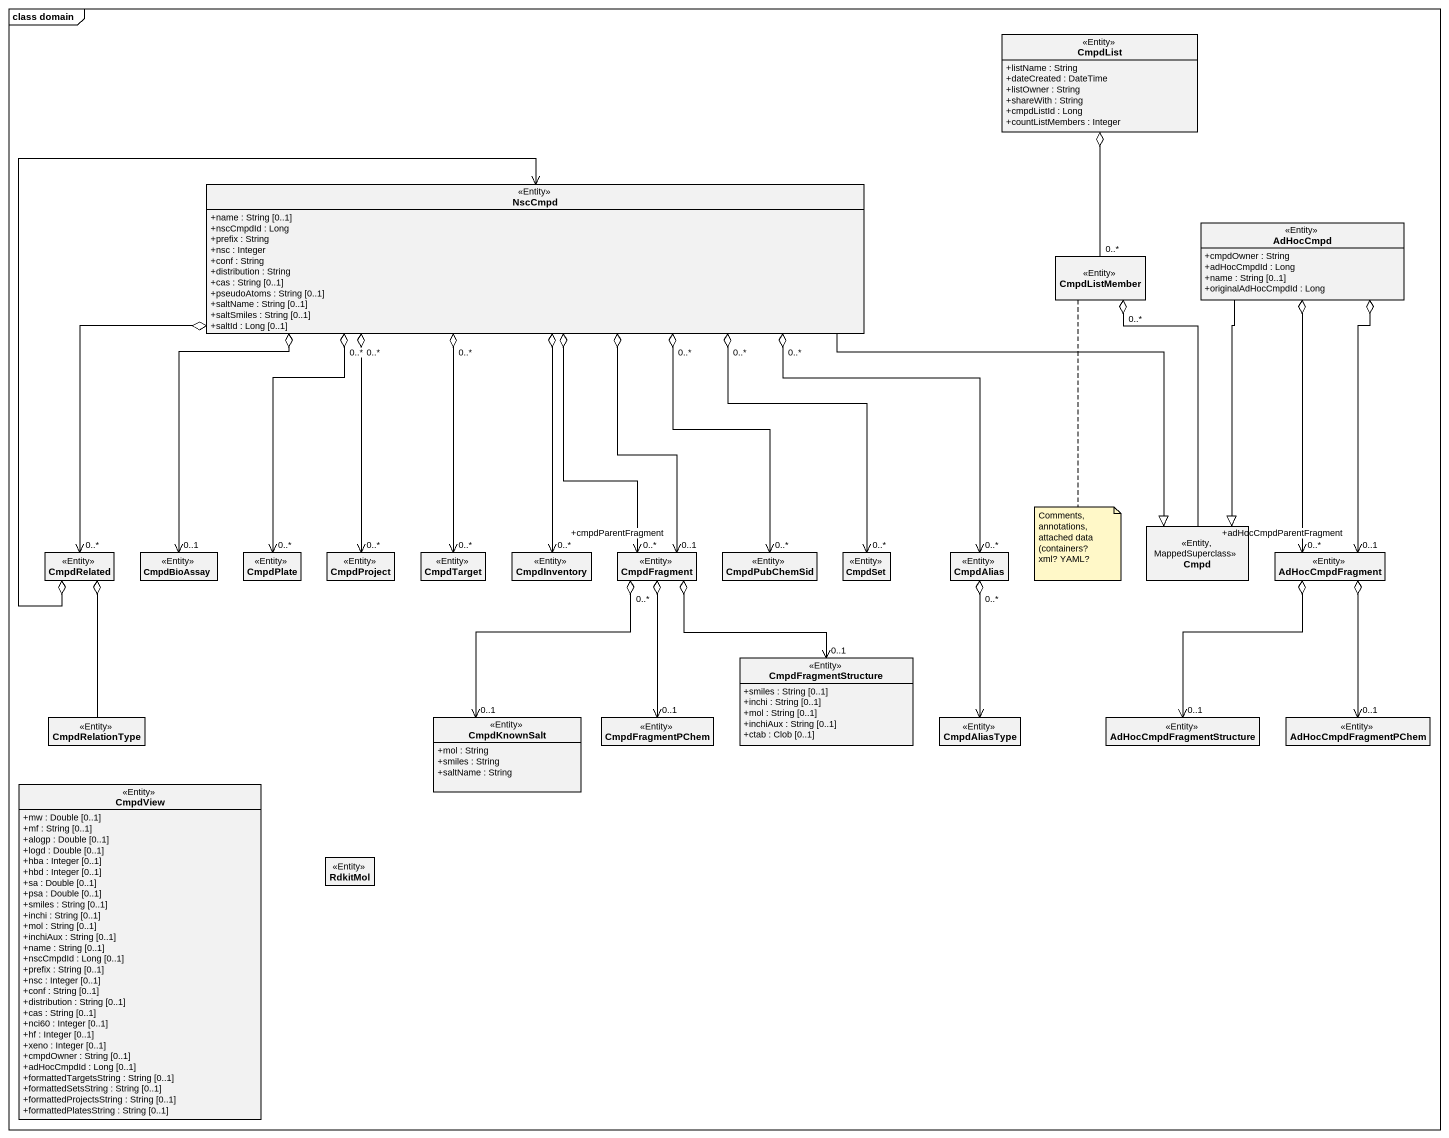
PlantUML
@startuml
mainframe class domain
hide circle
hide empty members
skinparam classAttributeIconSize 0
class CmpdList <<Entity>> {
  +listName : String
  +dateCreated : DateTime
  +listOwner : String
  +shareWith : String
  +cmpdListId : Long
  +countListMembers : Integer
}
class NscCmpd <<Entity>> {
  +name : String [0..1]
  +nscCmpdId : Long
  +prefix : String
  +nsc : Integer
  +conf : String
  +distribution : String
  +cas : String [0..1]
  +pseudoAtoms : String [0..1]
  +saltName : String [0..1]
  +saltSmiles : String [0..1]
  +saltId : Long [0..1]
}
class AdHocCmpd <<Entity>> {
  +cmpdOwner : String
  +adHocCmpdId : Long
  +name : String [0..1]
  +originalAdHocCmpdId : Long
}
class CmpdListMember <<Entity>>
class CmpdRelated <<Entity>>
class CmpdBioAssay <<Entity>>
class CmpdPlate <<Entity>>
class CmpdProject <<Entity>>
class CmpdTarget <<Entity>>
class CmpdInventory <<Entity>>
class CmpdFragment <<Entity>>
class CmpdPubChemSid <<Entity>>
class CmpdSet <<Entity>>
class CmpdAlias <<Entity>>
class Cmpd <<Entity, MappedSuperclass>>
class AdHocCmpdFragment <<Entity>>
class CmpdFragmentStructure <<Entity>> {
  +smiles : String [0..1]
  +inchi : String [0..1]
  +mol : String [0..1]
  +inchiAux : String [0..1]
  +ctab : Clob [0..1]
}
class CmpdRelationType <<Entity>>
class CmpdKnownSalt <<Entity>> {
  +mol : String
  +smiles : String
  +saltName : String
}
class CmpdFragmentPChem <<Entity>>
class CmpdAliasType <<Entity>>
class AdHocCmpdFragmentStructure <<Entity>>
class AdHocCmpdFragmentPChem <<Entity>>
class CmpdView <<Entity>> {
  +mw : Double [0..1]
  +mf : String [0..1]
  +alogp : Double [0..1]
  +logd : Double [0..1]
  +hba : Integer [0..1]
  +hbd : Integer [0..1]
  +sa : Double [0..1]
  +psa : Double [0..1]
  +smiles : String [0..1]
  +inchi : String [0..1]
  +mol : String [0..1]
  +inchiAux : String [0..1]
  +name : String [0..1]
  +nscCmpdId : Long [0..1]
  +prefix : String [0..1]
  +nsc : Integer [0..1]
  +conf : String [0..1]
  +distribution : String [0..1]
  +cas : String [0..1]
  +nci60 : Integer [0..1]
  +hf : Integer [0..1]
  +xeno : Integer [0..1]
  +cmpdOwner : String [0..1]
  +adHocCmpdId : Long [0..1]
  +formattedTargetsString : String [0..1]
  +formattedSetsString : String [0..1]
  +formattedProjectsString : String [0..1]
  +formattedPlatesString : String [0..1]
}
class RdkitMol <<Entity>>
CmpdList o-- "0..*" CmpdListMember
NscCmpd o--> "0..*" CmpdRelated
NscCmpd o--> "0..1" CmpdBioAssay
NscCmpd "0..*" o--> "0..*" CmpdPlate
NscCmpd "0..*" o--> "0..*" CmpdProject
NscCmpd "0..*" o--> "0..*" CmpdTarget
NscCmpd o--> "0..*" CmpdInventory
NscCmpd o--> "+cmpdParentFragment\n0..1" CmpdFragment
NscCmpd o--> "0..*" CmpdFragment
NscCmpd "0..*" o--> "0..*" CmpdPubChemSid
NscCmpd "0..*" o--> "0..*" CmpdSet
NscCmpd "0..*" o--> "0..*" CmpdAlias
NscCmpd -right-|> Cmpd
AdHocCmpd --|> Cmpd
AdHocCmpd o--> "0..*" AdHocCmpdFragment
AdHocCmpd o--> "0..1\n+adHocCmpdParentFragment" AdHocCmpdFragment
CmpdListMember "0..*" o-- Cmpd
CmpdRelated o-up-> NscCmpd
CmpdRelated o-- CmpdRelationType
CmpdFragment o--> "0..1" CmpdFragmentStructure
CmpdFragment "0..*" o--> "0..1" CmpdKnownSalt
CmpdFragment o--> "0..1" CmpdFragmentPChem
CmpdAlias "0..*" o--> CmpdAliasType
AdHocCmpdFragment o--> "0..1" AdHocCmpdFragmentStructure
AdHocCmpdFragment o--> "0..1" AdHocCmpdFragmentPChem
note bottom of CmpdListMember : Comments, annotations, attached data (containers? xml? YAML?
@enduml
